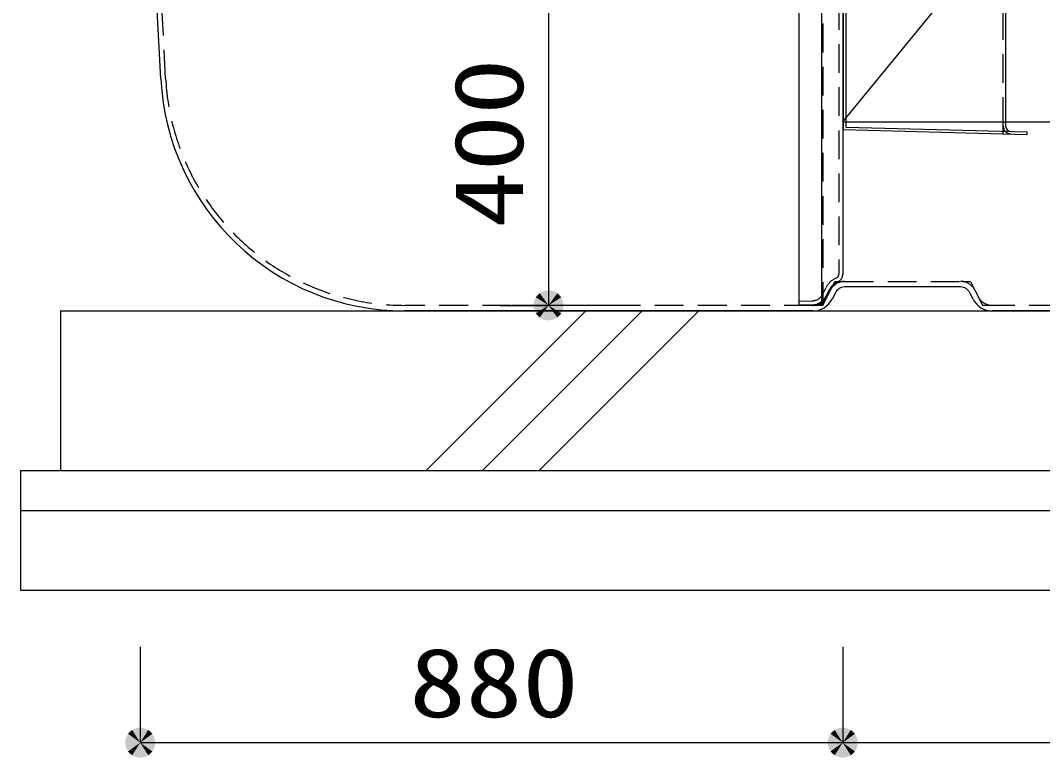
# Model space of a CAD drawing. Units: millimetres, scale not verified. Extents: x -24131 to 8910, y -6308 to 6308.
# Drawn here: x -6274 to -4994, y -4340 to -3417 of the extents above; entities that cross this region are included whole.
import ezdxf
from ezdxf.enums import TextEntityAlignment as Align

# ---------------------------------------------------------------- set-up
doc = ezdxf.new("R2010")
doc.units = ezdxf.units.MM
doc.header["$LTSCALE"] = 30
doc.linetypes.add('DASHED1', pattern=[1.8, 1.2, -0.6])
doc.linetypes.add('DOUBLE_CHAIN1', pattern=[8.8, 5, -1, 0.6, -0.6, 0.6, -1])
for name, color, linetype, lineweight in [('0-1_空気管', 3, 'Continuous', 25), ('0-3_寸法', 3, 'Continuous', 25), ('0-4_09', 3, 'Continuous', 25), ('0-8_製作', 3, 'Continuous', 25), ('0-B_機器', 2, 'Continuous', 25), ('1-5_00クル-フ-6寸法', 132, 'Continuous', 25)]:
    doc.layers.add(name, color=color, linetype=linetype, lineweight=lineweight)
doc.styles.add('ＭＳ ゴシック', font='')
doc.styles.get('ＭＳ ゴシック').set_extended_font_data('MS Gothic')

msp = doc.modelspace()

# ---------------------------------------------------------------- linework, layer by layer
at = {"layer": '0-1_空気管'}
for p, q in [((-5299.26, -2031.19), (-5299.26, -3773.39)), ((-5244.26, -2042.37), (-5244.26, -3734.79)), ((-5270.24, -3768.54), (-5270.24, -2323.63)), ((-6098.35, -3489.64), (-6129.34, -2898.3)), ((-5013.26, -3559.41), (-5013.26, -3556.41)), ((-5096.62, -3750.63), (-5241.9, -3750.63)), ((-5260.72, -3753.58), (-5264.87, -3761.89)), ((-5253.53, -3757.81), (-5257.48, -3765.7)), ((-5081.05, -3765.7), (-5085, -3757.81)), ((-5282.24, -3772.94), (-5299.26, -3773.39)), ((-5281.63, -3780.63), (-5792.77, -3780.63)), ((-4704.85, -3780.63), (-5056.9, -3780.63))]:
    msp.add_line(p, q, dxfattribs=at)
at = {"layer": '0-1_空気管', "linetype": 'DASHED1'}
for p, q in [((-5249.26, -2042.37), (-5249.26, -3734.79)), ((-5269.26, -2880.63), (-5269.26, -3769.35)), ((-5244.26, -2880.63), (-5244.26, -3501.31)), ((-6092.36, -3489.33), (-6123.35, -2897.99)), ((-5241.9, -3743.63), (-5093.86, -3743.63)), ((-5269.34, -3759.66), (-5265.19, -3751.35)), ((-5263.74, -3762.57), (-5259.79, -3754.68)), ((-5078.74, -3754.68), (-5074.79, -3762.57)), ((-5281.63, -3773.63), (-5792.77, -3773.63)), ((-5299.26, -3768.39), (-5282.37, -3767.94)), ((-4704.85, -3773.63), (-5056.9, -3773.63))]:
    msp.add_line(p, q, dxfattribs=at)
at = {"layer": '0-1_空気管', "linetype": 'DOUBLE_CHAIN1'}
for p, q in [((-5259.79, -3754.68), (-5254.26, -3743.63)), ((-5254.26, -3743.63), (-5241.9, -3743.63)), ((-5093.86, -3743.63), (-5084.26, -3743.63)), ((-5084.26, -3743.63), (-5078.74, -3754.68)), ((-5269.26, -3773.63), (-5263.74, -3762.57)), ((-5074.79, -3762.57), (-5069.26, -3773.63)), ((-5282.24, -3772.94), (-5270.24, -3772.63)), ((-5269.26, -3773.63), (-5281.63, -3773.63)), ((-5056.9, -3773.63), (-5069.26, -3773.63))]:
    msp.add_line(p, q, dxfattribs=at)
msp.add_lwpolyline([(-5264.87, -3761.89), (-5270.24, -3772.63), (-5270.24, -3768.54)], dxfattribs=at)
at = {"layer": '0-1_空気管'}
for centre, radius, start, end in [((-5792.72, -3474.63), 306, 182.809, 270), ((-5254.26, -3734.79), 10, 292.405, 0), ((-5242.83, -3762.53), 20, 112.405, 153.435), ((-5241.9, -3763.63), 13, 90, 153.435), ((-5096.62, -3763.63), 13, 26.565, 90), ((-5282.76, -3752.95), 20, 271.5, 333.435), ((-5281.63, -3753.63), 27, 270, 333.435), ((-5056.9, -3753.63), 27, 206.565, 270)]:
    msp.add_arc(centre, radius, start, end, dxfattribs=at)
at = {"layer": '0-1_空気管', "linetype": 'DASHED1'}
for centre, radius, start, end in [((-5792.77, -3473.63), 300, 183, 270), ((-5254.26, -3734.79), 5, 292.405, 0), ((-5242.83, -3762.53), 25, 112.405, 153.435), ((-5241.9, -3763.63), 20, 90, 153.435), ((-5096.62, -3763.63), 20, 26.565, 90), ((-5282.76, -3752.95), 15, 271.5, 333.435), ((-5281.63, -3753.63), 20, 270, 333.435), ((-5056.9, -3753.63), 20, 206.565, 270)]:
    msp.add_arc(centre, radius, start, end, dxfattribs=at)
at = {"layer": '0-3_寸法'}
msp.add_line((-5504.1, -3773.63), (-5658.27, -3773.63), dxfattribs=at)
at = {"layer": '0-4_09', "linetype": 'DASHED1'}
msp.add_line((-5043.26, -3548.88), (-5043.26, -2148.13), dxfattribs=at)
at = {"layer": '0-4_09'}
for p, q in [((-5040.26, -2148.13), (-5040.26, -3548.88)), ((-5243.26, -3553.39), (-5243.26, -2153.37)), ((-5243.26, -3553.39), (-5013.26, -3559.41))]:
    msp.add_line(p, q, dxfattribs=at)
at = {"layer": '0-4_09', "linetype": 'DOUBLE_CHAIN1'}
msp.add_line((-5043.26, -3558.63), (-5043.26, -3548.88), dxfattribs=at)
at = {"layer": '0-4_09'}
msp.add_lwpolyline([(-5240.26, -2153.37), (-5240.26, -3550.47), (-5013.26, -3556.41)], dxfattribs=at)
at = {"layer": '0-4_09', "linetype": 'DASHED1'}
msp.add_arc((-5033.26, -3548.88), 10, 180, 268.5, dxfattribs=at)
at = {"layer": '0-4_09'}
msp.add_arc((-5033.26, -3548.88), 7, 180, 268.5, dxfattribs=at)
at = {"layer": '0-8_製作'}
for q in [(-4514.26, -2653.63), (-4514.26, -3543.63)]:
    msp.add_line((-5244.26, -3543.63), q, dxfattribs=at)
at = {"layer": '0-B_機器'}
for p, q in [((-6224.26, -3780.63), (-3424.26, -3780.63)), ((-6224.26, -3780.63), (-6224.26, -3980.63)), ((-5766.11, -3980.63), (-5566.11, -3780.63)), ((-5695.4, -3980.63), (-5495.4, -3780.63)), ((-5624.69, -3980.63), (-5424.69, -3780.63)), ((-6274.26, -3980.63), (-3374.26, -3980.63)), ((-6274.26, -4030.63), (-3374.26, -4030.63))]:
    msp.add_line(p, q, dxfattribs=at)
msp.add_lwpolyline([(-6274.26, -3980.63), (-6274.26, -4130.63), (-3374.26, -4130.63)], dxfattribs=at)
at = {"layer": '1-5_00クル-フ-6寸法', "color": 4}
for p, q in [((-5612.79, -3373.63), (-5612.79, -3773.63)), ((-5672.77, -3773.63), (-5612.79, -3773.63)), ((-6124.26, -4201.52), (-6124.26, -4321.52)), ((-5244.26, -4201.52), (-5244.26, -4321.52)), ((-5244.26, -4201.52), (-5244.26, -4321.52)), ((-6124.26, -4321.52), (-5244.26, -4321.52)), ((-5244.26, -4321.52), (-4514.26, -4321.52))]:
    msp.add_line(p, q, dxfattribs=at)
at = {"layer": '1-5_00クル-フ-6寸法'}
for points in [[(-5612.79, -3773.63), (-5629.75, -3765.64), (-5628.62, -3763.58)], [(-5612.79, -3773.63), (-5628.62, -3763.58), (-5627.23, -3761.68)], [(-5612.79, -3773.63), (-5627.23, -3761.68), (-5625.62, -3759.96)], [(-5612.79, -3773.63), (-5625.62, -3759.96), (-5623.81, -3758.46)], [(-5612.79, -3773.63), (-5623.81, -3758.46), (-5621.82, -3757.2)], [(-5612.79, -3773.63), (-5621.82, -3757.2), (-5619.69, -3756.19)], [(-5612.79, -3773.63), (-5619.69, -3756.19), (-5617.45, -3755.47)], [(-5612.79, -3773.63), (-5617.45, -3755.47), (-5615.14, -3755.02)], [(-5612.79, -3773.63), (-5615.14, -3755.02), (-5612.79, -3754.88)], [(-5612.79, -3773.63), (-5612.79, -3754.88), (-5610.44, -3755.02)], [(-5612.79, -3773.63), (-5610.44, -3755.02), (-5608.12, -3755.47)], [(-5612.79, -3773.63), (-5608.12, -3755.47), (-5605.89, -3756.19)], [(-5612.79, -3773.63), (-5605.89, -3756.19), (-5603.75, -3757.2)], [(-5612.79, -3773.63), (-5603.75, -3757.2), (-5601.77, -3758.46)], [(-5612.79, -3773.63), (-5601.77, -3758.46), (-5599.95, -3759.96)], [(-5612.79, -3773.63), (-5599.95, -3759.96), (-5598.34, -3761.68)], [(-5612.79, -3773.63), (-5598.34, -3761.68), (-5596.96, -3763.58)], [(-5612.79, -3773.63), (-5596.96, -3763.58), (-5595.82, -3765.64)], [(-5612.79, -3773.63), (-5631.5, -3772.45), (-5631.21, -3770.11)], [(-5612.79, -3773.63), (-5631.5, -3774.8), (-5631.5, -3772.45)], [(-5612.79, -3773.63), (-5631.21, -3777.14), (-5631.5, -3774.8)], [(-5612.79, -3773.63), (-5631.21, -3770.11), (-5630.62, -3767.83)], [(-5612.79, -3773.63), (-5630.62, -3779.42), (-5631.21, -3777.14)], [(-5612.79, -3773.63), (-5630.62, -3767.83), (-5629.75, -3765.64)], [(-5612.79, -3773.63), (-5629.75, -3781.61), (-5630.62, -3779.42)], [(-5612.79, -3773.63), (-5628.62, -3783.67), (-5629.75, -3781.61)], [(-5612.79, -3773.63), (-5627.23, -3785.58), (-5628.62, -3783.67)], [(-5612.79, -3773.63), (-5625.62, -3787.3), (-5627.23, -3785.58)], [(-5612.79, -3773.63), (-5623.81, -3788.8), (-5625.62, -3787.3)], [(-5612.79, -3773.63), (-5621.82, -3790.06), (-5623.81, -3788.8)], [(-5612.79, -3773.63), (-5619.69, -3791.06), (-5621.82, -3790.06)], [(-5612.79, -3773.63), (-5617.45, -3791.79), (-5619.69, -3791.06)], [(-5612.79, -3773.63), (-5615.14, -3792.23), (-5617.45, -3791.79)], [(-5612.79, -3773.63), (-5612.79, -3792.38), (-5615.14, -3792.23)], [(-5612.79, -3773.63), (-5595.82, -3765.64), (-5594.96, -3767.83)], [(-5612.79, -3773.63), (-5594.96, -3767.83), (-5594.37, -3770.11)], [(-5612.79, -3773.63), (-5594.37, -3770.11), (-5594.07, -3772.45)], [(-5612.79, -3773.63), (-5594.07, -3772.45), (-5594.07, -3774.8)], [(-5612.79, -3773.63), (-5610.44, -3792.23), (-5612.79, -3792.38)], [(-5612.79, -3773.63), (-5608.12, -3791.79), (-5610.44, -3792.23)], [(-5612.79, -3773.63), (-5605.89, -3791.06), (-5608.12, -3791.79)], [(-5612.79, -3773.63), (-5603.75, -3790.06), (-5605.89, -3791.06)], [(-5612.79, -3773.63), (-5601.77, -3788.8), (-5603.75, -3790.06)], [(-5612.79, -3773.63), (-5599.95, -3787.3), (-5601.77, -3788.8)], [(-5612.79, -3773.63), (-5598.34, -3785.58), (-5599.95, -3787.3)], [(-5612.79, -3773.63), (-5596.96, -3783.67), (-5598.34, -3785.58)], [(-5612.79, -3773.63), (-5595.82, -3781.61), (-5596.96, -3783.67)], [(-5612.79, -3773.63), (-5594.96, -3779.42), (-5595.82, -3781.61)], [(-5612.79, -3773.63), (-5594.37, -3777.14), (-5594.96, -3779.42)], [(-5612.79, -3773.63), (-5594.07, -3774.8), (-5594.37, -3777.14)], [(-6124.26, -4321.52), (-6141.7, -4314.62), (-6140.69, -4312.48)], [(-6124.26, -4321.52), (-6140.69, -4312.48), (-6139.43, -4310.5)], [(-6124.26, -4321.52), (-6139.43, -4310.5), (-6137.93, -4308.68)], [(-6124.26, -4321.52), (-6137.93, -4308.68), (-6136.22, -4307.07)], [(-6124.26, -4321.52), (-6136.22, -4307.07), (-6134.31, -4305.69)], [(-6124.26, -4321.52), (-6134.31, -4305.69), (-6132.25, -4304.55)], [(-6124.26, -4321.52), (-6132.25, -4304.55), (-6130.06, -4303.69)], [(-6124.26, -4321.52), (-6130.06, -4303.69), (-6127.78, -4303.1)], [(-6124.26, -4321.52), (-6127.78, -4303.1), (-6125.44, -4302.8)], [(-6124.26, -4321.52), (-6125.44, -4302.8), (-6123.09, -4302.8)], [(-6124.26, -4321.52), (-6123.09, -4302.8), (-6120.75, -4303.1)], [(-6124.26, -4321.52), (-6120.75, -4303.1), (-6118.47, -4303.69)], [(-6124.26, -4321.52), (-6118.47, -4303.69), (-6116.28, -4304.55)], [(-6124.26, -4321.52), (-6116.28, -4304.55), (-6114.22, -4305.69)], [(-6124.26, -4321.52), (-6114.22, -4305.69), (-6112.31, -4307.07)], [(-6124.26, -4321.52), (-6112.31, -4307.07), (-6110.6, -4308.68)], [(-6124.26, -4321.52), (-6110.6, -4308.68), (-6109.09, -4310.5)], [(-6124.26, -4321.52), (-6109.09, -4310.5), (-6107.83, -4312.48)], [(-6124.26, -4321.52), (-6107.83, -4312.48), (-6106.83, -4314.62)], [(-5244.26, -4321.52), (-5261.7, -4314.62), (-5260.69, -4312.48)], [(-5244.26, -4321.52), (-5261.7, -4314.62), (-5260.69, -4312.48)], [(-5244.26, -4321.52), (-5260.69, -4312.48), (-5259.43, -4310.5)], [(-5244.26, -4321.52), (-5260.69, -4312.48), (-5259.43, -4310.5)], [(-5244.26, -4321.52), (-5259.43, -4310.5), (-5257.93, -4308.68)], [(-5244.26, -4321.52), (-5259.43, -4310.5), (-5257.93, -4308.68)], [(-5244.26, -4321.52), (-5257.93, -4308.68), (-5256.21, -4307.07)], [(-5244.26, -4321.52), (-5257.93, -4308.68), (-5256.21, -4307.07)], [(-5244.26, -4321.52), (-5256.21, -4307.07), (-5254.31, -4305.69)], [(-5244.26, -4321.52), (-5256.21, -4307.07), (-5254.31, -4305.69)], [(-5244.26, -4321.52), (-5254.31, -4305.69), (-5252.25, -4304.55)], [(-5244.26, -4321.52), (-5254.31, -4305.69), (-5252.25, -4304.55)], [(-5244.26, -4321.52), (-5252.25, -4304.55), (-5250.06, -4303.69)], [(-5244.26, -4321.52), (-5252.25, -4304.55), (-5250.06, -4303.69)], [(-5244.26, -4321.52), (-5250.06, -4303.69), (-5247.78, -4303.1)], [(-5244.26, -4321.52), (-5250.06, -4303.69), (-5247.78, -4303.1)], [(-5244.26, -4321.52), (-5247.78, -4303.1), (-5245.44, -4302.8)], [(-5244.26, -4321.52), (-5247.78, -4303.1), (-5245.44, -4302.8)], [(-5244.26, -4321.52), (-5245.44, -4302.8), (-5243.09, -4302.8)], [(-5244.26, -4321.52), (-5245.44, -4302.8), (-5243.09, -4302.8)], [(-5244.26, -4321.52), (-5243.09, -4302.8), (-5240.75, -4303.1)], [(-5244.26, -4321.52), (-5243.09, -4302.8), (-5240.75, -4303.1)], [(-5244.26, -4321.52), (-5240.75, -4303.1), (-5238.47, -4303.69)], [(-5244.26, -4321.52), (-5240.75, -4303.1), (-5238.47, -4303.69)], [(-5244.26, -4321.52), (-5238.47, -4303.69), (-5236.28, -4304.55)], [(-5244.26, -4321.52), (-5238.47, -4303.69), (-5236.28, -4304.55)], [(-5244.26, -4321.52), (-5236.28, -4304.55), (-5234.22, -4305.69)], [(-5244.26, -4321.52), (-5236.28, -4304.55), (-5234.22, -4305.69)], [(-5244.26, -4321.52), (-5234.22, -4305.69), (-5232.31, -4307.07)], [(-5244.26, -4321.52), (-5234.22, -4305.69), (-5232.31, -4307.07)], [(-5244.26, -4321.52), (-5232.31, -4307.07), (-5230.59, -4308.68)], [(-5244.26, -4321.52), (-5232.31, -4307.07), (-5230.59, -4308.68)], [(-5244.26, -4321.52), (-5230.59, -4308.68), (-5229.09, -4310.5)], [(-5244.26, -4321.52), (-5230.59, -4308.68), (-5229.09, -4310.5)], [(-5244.26, -4321.52), (-5229.09, -4310.5), (-5227.83, -4312.48)], [(-5244.26, -4321.52), (-5229.09, -4310.5), (-5227.83, -4312.48)], [(-5244.26, -4321.52), (-5227.83, -4312.48), (-5226.83, -4314.62)], [(-5244.26, -4321.52), (-5227.83, -4312.48), (-5226.83, -4314.62)], [(-6124.26, -4321.52), (-6143.01, -4321.52), (-6142.87, -4319.17)], [(-6124.26, -4321.52), (-6142.87, -4323.87), (-6143.01, -4321.52)], [(-6124.26, -4321.52), (-6142.87, -4319.17), (-6142.42, -4316.85)], [(-6124.26, -4321.52), (-6142.42, -4326.18), (-6142.87, -4323.87)], [(-6124.26, -4321.52), (-6142.42, -4316.85), (-6141.7, -4314.62)], [(-6124.26, -4321.52), (-6141.7, -4328.42), (-6142.42, -4326.18)], [(-6124.26, -4321.52), (-6140.69, -4330.55), (-6141.7, -4328.42)], [(-6124.26, -4321.52), (-6139.43, -4332.54), (-6140.69, -4330.55)], [(-6124.26, -4321.52), (-6137.93, -4334.35), (-6139.43, -4332.54)], [(-6124.26, -4321.52), (-6136.22, -4335.96), (-6137.93, -4334.35)], [(-6124.26, -4321.52), (-6134.31, -4337.35), (-6136.22, -4335.96)], [(-6124.26, -4321.52), (-6132.25, -4338.48), (-6134.31, -4337.35)], [(-6124.26, -4321.52), (-6130.06, -4339.35), (-6132.25, -4338.48)], [(-6124.26, -4321.52), (-6127.78, -4339.94), (-6130.06, -4339.35)], [(-6124.26, -4321.52), (-6125.44, -4340.23), (-6127.78, -4339.94)], [(-6124.26, -4321.52), (-6123.09, -4340.23), (-6125.44, -4340.23)], [(-6124.26, -4321.52), (-6106.83, -4314.62), (-6106.1, -4316.85)], [(-6124.26, -4321.52), (-6106.1, -4316.85), (-6105.66, -4319.17)], [(-6124.26, -4321.52), (-6105.66, -4319.17), (-6105.51, -4321.52)], [(-6124.26, -4321.52), (-6120.75, -4339.94), (-6123.09, -4340.23)], [(-6124.26, -4321.52), (-6118.47, -4339.35), (-6120.75, -4339.94)], [(-6124.26, -4321.52), (-6116.28, -4338.48), (-6118.47, -4339.35)], [(-6124.26, -4321.52), (-6114.22, -4337.35), (-6116.28, -4338.48)], [(-6124.26, -4321.52), (-6112.31, -4335.96), (-6114.22, -4337.35)], [(-6124.26, -4321.52), (-6110.6, -4334.35), (-6112.31, -4335.96)], [(-6124.26, -4321.52), (-6109.09, -4332.54), (-6110.6, -4334.35)], [(-6124.26, -4321.52), (-6107.83, -4330.55), (-6109.09, -4332.54)], [(-6124.26, -4321.52), (-6106.83, -4328.42), (-6107.83, -4330.55)], [(-6124.26, -4321.52), (-6106.1, -4326.18), (-6106.83, -4328.42)], [(-6124.26, -4321.52), (-6105.66, -4323.87), (-6106.1, -4326.18)], [(-6124.26, -4321.52), (-6105.51, -4321.52), (-6105.66, -4323.87)], [(-5244.26, -4321.52), (-5263.01, -4321.52), (-5262.87, -4319.17)], [(-5244.26, -4321.52), (-5263.01, -4321.52), (-5262.87, -4319.17)], [(-5244.26, -4321.52), (-5262.87, -4323.87), (-5263.01, -4321.52)], [(-5244.26, -4321.52), (-5262.87, -4323.87), (-5263.01, -4321.52)], [(-5244.26, -4321.52), (-5262.87, -4319.17), (-5262.42, -4316.85)], [(-5244.26, -4321.52), (-5262.87, -4319.17), (-5262.42, -4316.85)], [(-5244.26, -4321.52), (-5262.42, -4326.18), (-5262.87, -4323.87)], [(-5244.26, -4321.52), (-5262.42, -4326.18), (-5262.87, -4323.87)], [(-5244.26, -4321.52), (-5262.42, -4316.85), (-5261.7, -4314.62)], [(-5244.26, -4321.52), (-5262.42, -4316.85), (-5261.7, -4314.62)], [(-5244.26, -4321.52), (-5261.7, -4328.42), (-5262.42, -4326.18)], [(-5244.26, -4321.52), (-5261.7, -4328.42), (-5262.42, -4326.18)], [(-5244.26, -4321.52), (-5260.69, -4330.55), (-5261.7, -4328.42)], [(-5244.26, -4321.52), (-5260.69, -4330.55), (-5261.7, -4328.42)], [(-5244.26, -4321.52), (-5259.43, -4332.54), (-5260.69, -4330.55)], [(-5244.26, -4321.52), (-5259.43, -4332.54), (-5260.69, -4330.55)], [(-5244.26, -4321.52), (-5257.93, -4334.35), (-5259.43, -4332.54)], [(-5244.26, -4321.52), (-5257.93, -4334.35), (-5259.43, -4332.54)], [(-5244.26, -4321.52), (-5256.21, -4335.96), (-5257.93, -4334.35)], [(-5244.26, -4321.52), (-5256.21, -4335.96), (-5257.93, -4334.35)], [(-5244.26, -4321.52), (-5254.31, -4337.35), (-5256.21, -4335.96)], [(-5244.26, -4321.52), (-5254.31, -4337.35), (-5256.21, -4335.96)], [(-5244.26, -4321.52), (-5252.25, -4338.48), (-5254.31, -4337.35)], [(-5244.26, -4321.52), (-5252.25, -4338.48), (-5254.31, -4337.35)], [(-5244.26, -4321.52), (-5250.06, -4339.35), (-5252.25, -4338.48)], [(-5244.26, -4321.52), (-5250.06, -4339.35), (-5252.25, -4338.48)], [(-5244.26, -4321.52), (-5247.78, -4339.94), (-5250.06, -4339.35)], [(-5244.26, -4321.52), (-5247.78, -4339.94), (-5250.06, -4339.35)], [(-5244.26, -4321.52), (-5245.44, -4340.23), (-5247.78, -4339.94)], [(-5244.26, -4321.52), (-5245.44, -4340.23), (-5247.78, -4339.94)], [(-5244.26, -4321.52), (-5243.09, -4340.23), (-5245.44, -4340.23)], [(-5244.26, -4321.52), (-5243.09, -4340.23), (-5245.44, -4340.23)], [(-5244.26, -4321.52), (-5226.83, -4314.62), (-5226.1, -4316.85)], [(-5244.26, -4321.52), (-5226.83, -4314.62), (-5226.1, -4316.85)], [(-5244.26, -4321.52), (-5226.1, -4316.85), (-5225.66, -4319.17)], [(-5244.26, -4321.52), (-5226.1, -4316.85), (-5225.66, -4319.17)], [(-5244.26, -4321.52), (-5225.66, -4319.17), (-5225.51, -4321.52)], [(-5244.26, -4321.52), (-5225.66, -4319.17), (-5225.51, -4321.52)], [(-5244.26, -4321.52), (-5240.75, -4339.94), (-5243.09, -4340.23)], [(-5244.26, -4321.52), (-5238.47, -4339.35), (-5240.75, -4339.94)], [(-5244.26, -4321.52), (-5236.28, -4338.48), (-5238.47, -4339.35)], [(-5244.26, -4321.52), (-5234.22, -4337.35), (-5236.28, -4338.48)], [(-5244.26, -4321.52), (-5232.31, -4335.96), (-5234.22, -4337.35)], [(-5244.26, -4321.52), (-5230.59, -4334.35), (-5232.31, -4335.96)], [(-5244.26, -4321.52), (-5229.09, -4332.54), (-5230.59, -4334.35)], [(-5244.26, -4321.52), (-5227.83, -4330.55), (-5229.09, -4332.54)], [(-5244.26, -4321.52), (-5226.83, -4328.42), (-5227.83, -4330.55)], [(-5244.26, -4321.52), (-5226.1, -4326.18), (-5226.83, -4328.42)], [(-5244.26, -4321.52), (-5225.66, -4323.87), (-5226.1, -4326.18)], [(-5244.26, -4321.52), (-5225.51, -4321.52), (-5225.66, -4323.87)], [(-5244.26, -4321.52), (-5240.75, -4339.94), (-5243.09, -4340.23)], [(-5244.26, -4321.52), (-5238.47, -4339.35), (-5240.75, -4339.94)], [(-5244.26, -4321.52), (-5236.28, -4338.48), (-5238.47, -4339.35)], [(-5244.26, -4321.52), (-5234.22, -4337.35), (-5236.28, -4338.48)], [(-5244.26, -4321.52), (-5232.31, -4335.96), (-5234.22, -4337.35)], [(-5244.26, -4321.52), (-5230.59, -4334.35), (-5232.31, -4335.96)], [(-5244.26, -4321.52), (-5229.09, -4332.54), (-5230.59, -4334.35)], [(-5244.26, -4321.52), (-5227.83, -4330.55), (-5229.09, -4332.54)], [(-5244.26, -4321.52), (-5226.83, -4328.42), (-5227.83, -4330.55)], [(-5244.26, -4321.52), (-5226.1, -4326.18), (-5226.83, -4328.42)], [(-5244.26, -4321.52), (-5225.66, -4323.87), (-5226.1, -4326.18)], [(-5244.26, -4321.52), (-5225.51, -4321.52), (-5225.66, -4323.87)]]:
    msp.add_solid(points, dxfattribs=at)

# ---------------------------------------------------------------- texts
at = {"layer": '1-5_00クル-フ-6寸法', "color": 3, "style": 'ＭＳ ゴシック', "width": 1.2}
msp.add_text('400', height=86.66, rotation=90, dxfattribs=at).set_placement((-5618.63, -3676.48), align=Align.BOTTOM_LEFT)
msp.add_text('880', height=86.66, dxfattribs=at).set_placement((-5787.12, -4315.67), align=Align.BOTTOM_LEFT)

doc.saveas('drawing.dxf')
